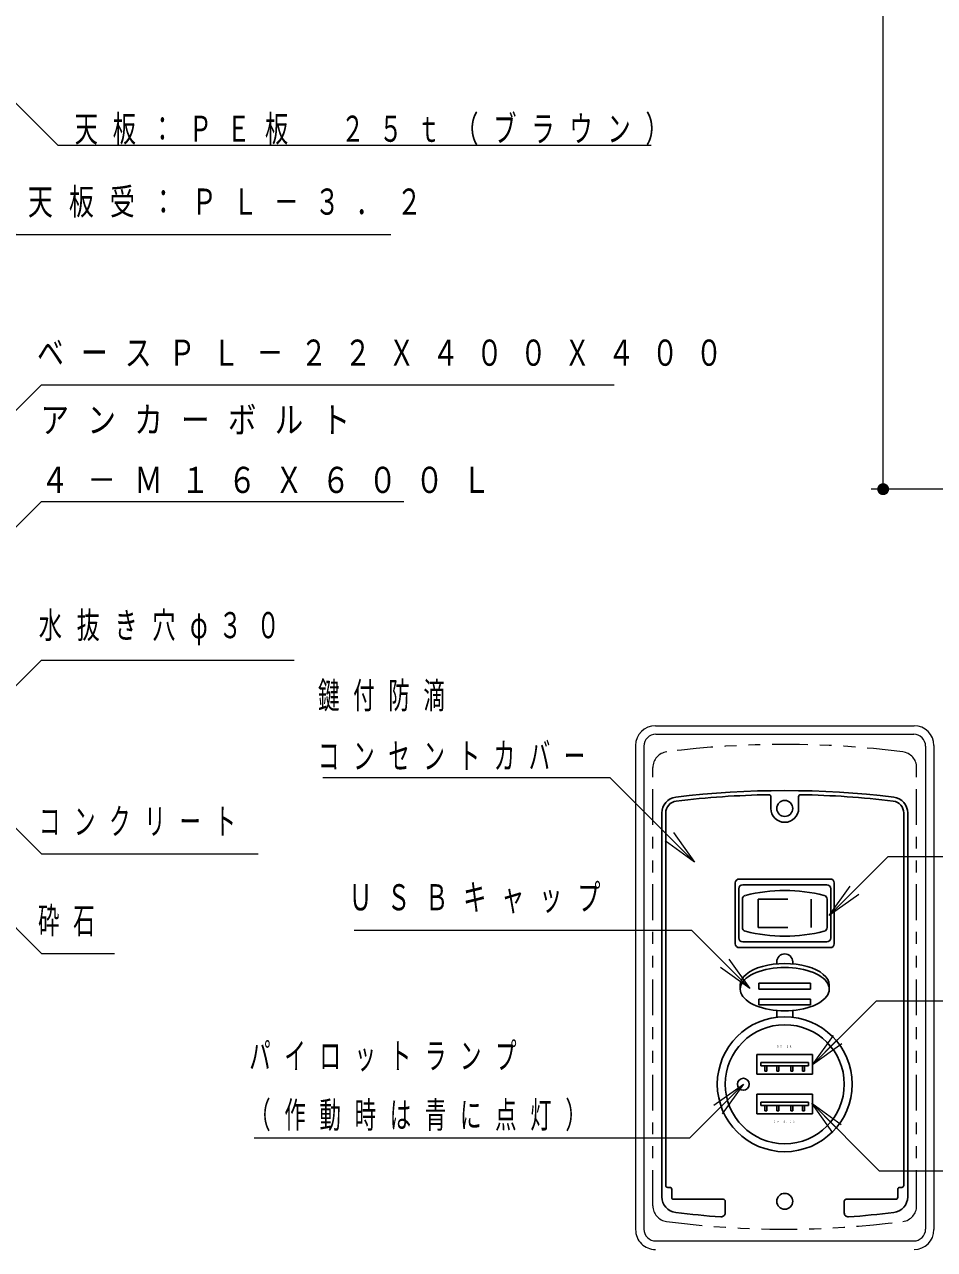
# Model space of a CAD drawing. Units: millimetres on the paper, scale 1:30. Extents: x 475 to 840, y 278 to 554.
# Drawn here: x 549.2 to 625.7, y 332 to 434.9 of the extents above; entities that cross this region are included whole.
import ezdxf

# ---------------------------------------------------------------- set-up
doc = ezdxf.new("R2010")
doc.units = ezdxf.units.MM
doc.linetypes.add('USER1', pattern=[4.5, 2.5, -2])
doc.linetypes.add('USER3', pattern=[8, 3, -1, 1, -1, 1, -1])
doc.layers.add('1_3', color=7, linetype='Continuous', lineweight=25)
doc.layers.add('1_30', color=7, linetype='Continuous', lineweight=25)
doc.styles.add('ＭＳ ゴシック', font='')
doc.styles.get('ＭＳ ゴシック').set_extended_font_data('MS Gothic')

# ---------------------------------------------------------------- blocks, each defined once
blk = doc.blocks.new('filled_dot')
at = {"color": 0, "linetype": 'Continuous', "lineweight": -2, "const_width": 1.25}
blk.add_lwpolyline([(-0.625, 0, 1), (0.625, 0, 1)], format="xyb", close=True, dxfattribs=at)

msp = doc.modelspace()

# ---------------------------------------------------------------- linework, layer by layer
at = {"layer": '1_3', "color": 40, "lineweight": 13}
for p, q in [((602.207, 375.958), (623.94, 375.958)), ((602.24, 375.242), (623.907, 375.242)), ((600.54, 374.292), (600.54, 333.625)), ((601.24, 374.242), (601.24, 333.675)), ((624.907, 374.242), (624.907, 333.675)), ((625.607, 374.292), (625.607, 333.625)), ((602.24, 332.675), (623.907, 332.675))]:
    msp.add_line(p, q, dxfattribs=at)
at = {"layer": '1_3', "linetype": 'USER3', "lineweight": 13}
for p, q in [((601.99, 335.633), (601.99, 372.437)), ((624.157, 335.633), (624.157, 372.437))]:
    msp.add_line(p, q, dxfattribs=at)
at = {"layer": '1_3'}
for p, q in [((611.907, 369.996), (611.907, 369.008)), ((614.24, 369.996), (614.24, 369.008)), ((602.74, 336.388), (602.74, 368.628)), ((603.074, 337.342), (603.074, 368.628)), ((623.074, 337.342), (623.074, 368.628)), ((623.407, 336.388), (623.407, 368.628)), ((612.407, 356.117), (612.407, 355.951)), ((613.74, 356.117), (613.74, 355.951)), ((609.333, 353.83), (609.333, 354.163)), ((610.907, 354.33), (615.24, 354.33)), ((610.907, 353.83), (610.907, 354.33)), ((615.24, 353.83), (615.24, 354.33)), ((616.814, 353.83), (616.814, 354.163)), ((610.907, 353.83), (615.24, 353.83)), ((610.907, 352.497), (610.907, 352.997)), ((610.907, 352.997), (615.24, 352.997)), ((615.24, 352.497), (615.24, 352.997)), ((610.907, 352.497), (615.24, 352.497)), ((612.407, 351.469), (612.407, 352.042)), ((613.74, 351.469), (613.74, 352.042)), ((610.74, 346.675), (610.74, 348.342)), ((610.74, 348.342), (615.407, 348.342)), ((615.407, 346.675), (615.407, 348.342)), ((611.074, 347.375), (611.074, 347.675)), ((611.074, 347.675), (615.074, 347.675)), ((611.074, 347.375), (615.074, 347.375)), ((611.407, 347.375), (611.407, 346.934)), ((611.574, 346.934), (611.407, 346.934)), ((611.574, 347.375), (611.574, 346.934)), ((612.407, 347.375), (612.407, 346.934)), ((612.574, 346.934), (612.407, 346.934)), ((612.574, 347.375), (612.574, 346.934)), ((613.574, 347.375), (613.574, 346.934)), ((613.574, 346.934), (613.74, 346.934)), ((613.74, 347.375), (613.74, 346.934)), ((614.574, 347.375), (614.574, 346.934)), ((614.574, 346.934), (614.74, 346.934)), ((614.74, 347.375), (614.74, 346.934)), ((615.074, 347.375), (615.074, 347.675)), ((610.74, 346.675), (615.407, 346.675)), ((610.74, 345.008), (610.74, 343.342)), ((610.74, 345.008), (615.407, 345.008)), ((615.407, 345.008), (615.407, 343.342)), ((611.074, 344.342), (615.074, 344.342)), ((611.074, 344.042), (611.074, 344.342)), ((611.074, 344.042), (615.074, 344.042)), ((611.407, 344.042), (611.407, 343.601)), ((611.574, 344.042), (611.574, 343.601)), ((612.407, 344.042), (612.407, 343.601)), ((612.574, 344.042), (612.574, 343.601)), ((613.574, 344.042), (613.574, 343.601)), ((613.74, 344.042), (613.74, 343.601)), ((614.574, 344.042), (614.574, 343.601)), ((614.74, 344.042), (614.74, 343.601)), ((615.074, 344.042), (615.074, 344.342)), ((610.74, 343.342), (615.407, 343.342)), ((611.574, 343.601), (611.407, 343.601)), ((612.574, 343.601), (612.407, 343.601)), ((613.574, 343.601), (613.74, 343.601)), ((614.574, 343.601), (614.74, 343.601)), ((603.24, 337.175), (603.407, 337.175)), ((603.574, 336.342), (603.574, 337.008)), ((622.574, 336.342), (622.574, 337.008)), ((622.907, 337.175), (622.74, 337.175)), ((603.74, 336.175), (607.907, 336.175)), ((608.074, 335.031), (608.074, 336.008)), ((618.074, 335.031), (618.074, 336.008)), ((622.407, 336.175), (618.24, 336.175))]:
    msp.add_line(p, q, dxfattribs=at)
at = {"layer": '1_3', "lineweight": 13}
for p, q in [((605.492, 364.506), (603.371, 366.627)), ((603.724, 366.981), (605.492, 364.506)), ((605.492, 364.506), (603.017, 366.274)), ((616.816, 360.01), (618.583, 362.485)), ((616.816, 360.01), (618.937, 362.132)), ((619.29, 361.778), (616.816, 360.01)), ((608.369, 356.356), (610.137, 353.881)), ((610.137, 353.881), (607.662, 355.649)), ((610.137, 353.881), (608.015, 356.003)), ((615.397, 347.464), (617.165, 349.939)), ((615.397, 347.464), (617.519, 349.585)), ((617.872, 349.232), (615.397, 347.464)), ((607.12, 344.074), (609.595, 345.842)), ((609.595, 345.842), (607.474, 343.72)), ((609.595, 345.842), (607.828, 343.367)), ((615.342, 344.237), (617.463, 342.116)), ((615.342, 344.237), (617.817, 342.469)), ((617.11, 341.762), (615.342, 344.237))]:
    msp.add_line(p, q, dxfattribs=at)
at = {"layer": '1_3', "color": 40}
for p, q in [((608.917, 362.747), (608.917, 357.647)), ((609.214, 362.267), (609.214, 358.128)), ((609.251, 363.08), (616.896, 363.08)), ((609.548, 362.6), (616.6, 362.6)), ((616.933, 362.267), (616.933, 358.128)), ((617.23, 362.747), (617.23, 357.647)), ((609.511, 361.382), (609.511, 359.012)), ((616.636, 361.382), (616.636, 359.012)), ((609.251, 357.314), (616.896, 357.314)), ((609.548, 357.794), (616.6, 357.794))]:
    msp.add_line(p, q, dxfattribs=at)
at = {"layer": '1_3', "color": 40, "linetype": 'USER1'}
for p, q in [((610.847, 361.382), (610.847, 359.012)), ((610.847, 361.382), (615.3, 361.382)), ((615.3, 361.382), (615.3, 359.012)), ((610.847, 359.012), (615.3, 359.012))]:
    msp.add_line(p, q, dxfattribs=at)
at = {"layer": '1_3', "lineweight": 13}
for points in [[(605.492, 364.506), (598.417, 371.581), (574.275, 371.581)], [(616.816, 360.01), (621.776, 364.971), (657.86, 364.971)], [(610.137, 353.881), (605.257, 358.761), (576.906, 358.761)], [(615.397, 347.464), (620.794, 352.86), (648.248, 352.86)], [(609.595, 345.842), (605.076, 341.322), (568.494, 341.322)], [(615.342, 344.237), (621.017, 338.562), (654.693, 338.562)]]:
    msp.add_lwpolyline(points, dxfattribs=at)
at = {"layer": '1_3'}
msp.add_lwpolyline([(616.814, 354.163), (616.782, 354.401), (616.686, 354.634), (616.529, 354.859), (616.313, 355.072), (616.041, 355.27), (615.718, 355.448), (615.35, 355.605), (614.944, 355.737), (614.505, 355.842), (614.042, 355.919), (613.562, 355.965), (613.074, 355.98), (612.585, 355.965), (612.106, 355.919), (611.642, 355.842), (611.203, 355.737), (610.797, 355.605), (610.429, 355.448), (610.106, 355.27), (609.835, 355.072), (609.618, 354.859), (609.461, 354.634), (609.365, 354.401), (609.333, 354.163)], dxfattribs=at)
msp.add_lwpolyline([(609.333, 353.83), (609.348, 353.672), (609.39, 353.515), (609.461, 353.36), (609.559, 353.209), (609.684, 353.062), (609.835, 352.922), (610.01, 352.788), (610.208, 352.662), (610.429, 352.545), (610.669, 352.438), (610.928, 352.342), (611.203, 352.257), (611.493, 352.183), (611.794, 352.123), (612.106, 352.075), (612.424, 352.041), (612.748, 352.02), (613.074, 352.013), (613.4, 352.02), (613.723, 352.041), (614.042, 352.075), (614.353, 352.123), (614.654, 352.183), (614.944, 352.257), (615.219, 352.342), (615.478, 352.438), (615.718, 352.545), (615.939, 352.662), (616.137, 352.788), (616.313, 352.922), (616.463, 353.062), (616.588, 353.209), (616.686, 353.36), (616.757, 353.515), (616.799, 353.672), (616.814, 353.83), (616.799, 353.988), (616.757, 354.146), (616.686, 354.3), (616.588, 354.452), (616.463, 354.598), (616.313, 354.739), (616.137, 354.872), (615.939, 354.998), (615.718, 355.115), (615.478, 355.222), (615.219, 355.319), (614.944, 355.404), (614.654, 355.477), (614.353, 355.538), (614.042, 355.585), (613.723, 355.62), (613.4, 355.64), (613.074, 355.647), (612.748, 355.64), (612.424, 355.62), (612.106, 355.585), (611.794, 355.538), (611.493, 355.477), (611.203, 355.404), (610.928, 355.319), (610.669, 355.222), (610.429, 355.115), (610.208, 354.998), (610.01, 354.872), (609.835, 354.739), (609.684, 354.598), (609.559, 354.452), (609.461, 354.3), (609.39, 354.146), (609.348, 353.988)], close=True, dxfattribs=at)
for centre, radius in [((613.074, 369.008), 0.667), ((613.074, 345.842), 5.667), ((613.074, 345.842), 5), ((609.595, 345.842), 0.5), ((613.074, 336.008), 0.667)]:
    msp.add_circle(centre, radius, dxfattribs=at)
at = {"layer": '1_3', "color": 40, "lineweight": 13}
for centre, radius, start, end in [((602.207, 374.292), 1.667, 90, 180), ((623.94, 374.292), 1.667, 0, 90), ((602.24, 374.242), 1, 90, 180), ((623.907, 374.242), 1, 0, 90), ((602.207, 333.625), 1.667, 179.99999, 270), ((602.24, 333.675), 1, 179.99999, 270), ((623.907, 333.675), 1, 270, 0), ((623.94, 333.625), 1.667, 270, 0)]:
    msp.add_arc(centre, radius, start, end, dxfattribs=at)
at = {"layer": '1_3', "linetype": 'USER3', "lineweight": 13}
for centre, radius, start, end in [((603.324, 372.437), 1.333, 97.22316, 180), ((613.074, 295.508), 78.878, 82.77684, 97.22316), ((622.824, 372.437), 1.333, 0, 82.77684), ((603.324, 335.633), 1.333, 180, 262.5481), ((622.824, 335.633), 1.333, 277.4519, 0), ((613.074, 410.175), 76.51, 262.5481, 277.4519)]:
    msp.add_arc(centre, radius, start, end, dxfattribs=at)
at = {"layer": '1_3'}
for centre, radius, start, end in [((613.074, 294.842), 75.667, 83.04578, 96.95422), ((604.074, 368.628), 1.333, 96.95422, 180), ((604.074, 368.628), 1, 96.95422, 180), ((613.074, 294.842), 75.333, 91.01639, 96.95422), ((611.74, 369.996), 0.167, 0, 91.01639), ((614.407, 369.996), 0.167, 88.98361, 180), ((613.074, 294.842), 75.333, 83.04578, 88.98361), ((622.074, 368.628), 1, 0, 83.04578), ((622.074, 368.628), 1.333, 0, 83.04578), ((613.074, 369.008), 1.167, 180, 0), ((613.074, 356.117), 0.667, 0, 180), ((603.24, 337.342), 0.167, 180, 270), ((603.407, 337.008), 0.167, 0, 90), ((622.74, 337.008), 0.167, 90, 180), ((622.907, 337.342), 0.167, 270, 0), ((604.074, 336.388), 1.333, 180, 263.04578), ((603.74, 336.342), 0.167, 180, 270), ((607.907, 336.008), 0.167, 0, 90), ((618.24, 336.008), 0.167, 90, 180), ((622.074, 336.388), 1.333, 276.95422, 0), ((622.407, 336.342), 0.167, 270, 0), ((613.074, 410.175), 75.667, 263.04578, 265.94027), ((607.74, 335.031), 0.333, 265.94027, 0), ((618.407, 335.031), 0.333, 180, 274.05973), ((613.074, 410.175), 75.667, 274.05973, 276.95422)]:
    msp.add_arc(centre, radius, start, end, dxfattribs=at)
at = {"layer": '1_3', "color": 40}
for centre, radius, start, end in [((609.251, 362.747), 0.333, 90, 180), ((609.548, 362.267), 0.333, 90, 180), ((616.6, 362.267), 0.333, 0, 90), ((616.896, 362.747), 0.333, 0, 90), ((609.844, 361.382), 0.333, 104.25737, 180), ((613.074, 348.674), 13.445, 75.74263, 104.25737), ((616.303, 361.382), 0.333, 0, 75.74263), ((609.548, 358.128), 0.333, 180, 270), ((609.844, 359.012), 0.333, 180, 255.74263), ((613.074, 371.72), 13.445, 255.74263, 284.25737), ((616.303, 359.012), 0.333, 284.25737, 0), ((616.6, 358.128), 0.333, 270, 0), ((609.251, 357.647), 0.333, 180, 270), ((616.896, 357.647), 0.333, 270, 0)]:
    msp.add_arc(centre, radius, start, end, dxfattribs=at)
at = {"layer": '1_30', "lineweight": 13}
for p, q in [((621.343, 395.826), (621.343, 495.827)), ((634.304, 395.826), (620.343, 395.826))]:
    msp.add_line(p, q, dxfattribs=at)
for points in [[(543.06, 433.648), (551.99, 424.717), (601.863, 424.717)], [(534.612, 431.079), (548.485, 417.207), (579.973, 417.207)], [(535.685, 389.674), (550.613, 404.603), (598.746, 404.603)], [(538.348, 382.524), (550.613, 394.79), (581.077, 394.79)], [(533.665, 364.507), (550.613, 381.456), (571.844, 381.456)], [(544.387, 371.432), (550.613, 365.206), (568.817, 365.206)], [(546.345, 361.093), (550.613, 356.824), (556.75, 356.824)]]:
    msp.add_lwpolyline(points, dxfattribs=at)

# ---------------------------------------------------------------- block references
at = {"layer": '1_30', "lineweight": 13, "xscale": 0.4, "yscale": 0.4, "rotation": 90}
msp.add_blockref('filled_dot', (621.343, 395.826), dxfattribs=at)

# ---------------------------------------------------------------- texts
at = {"layer": '1_3', "attachment_point": 4, "style": 'ＭＳ ゴシック'}
for s, insert, char_height in [('\\T1.64;\\W0.6;鍵付防滴', (573.859, 378.381), 2.199), ('\\T1.64;\\W0.6;コンセントカバー', (573.859, 373.381), 2.199), ('\\T1.64;\\W0.65;ＵＳＢキャップ', (576.458, 361.411), 2.199), ('\\T1.64;\\W0.6;パイロットランプ', (568.077, 348.122), 2.199), ('\\T1.64;\\W0.6;５Ｖ\u3000１Ａ', (612.407, 349.008), 0.1955), ('\\T1.64;\\W0.6;（作動時は青に点灯）', (568.077, 343.122), 2.199), ('\\T1.64;\\W0.6;５Ｖ\u3000２．１Ａ', (612.14, 342.675), 0.1955)]:
    msp.add_mtext(s, dxfattribs=dict(at, insert=insert, char_height=char_height))
at = {"layer": '1_30', "char_height": 2.199, "style": 'ＭＳ ゴシック'}
for s, insert, attachment_point in [('\\T1.64;\\W0.65;天板：ＰＥ板\u3000２５ｔ（ブラウン）', (553.414, 424.717), 7), ('\\T1.64;\\W0.7;天板受：ＰＬ－３．２', (549.48, 419.857), 4), ('\\T1.64;\\W0.75;ベースＰＬ－２２Ｘ４００Ｘ４００', (550.244, 407.253), 4), ('\\T1.64;\\W0.8;アンカーボルト', (550.542, 401.59), 4), ('\\T1.64;\\W0.8;４－Ｍ１６Ｘ６００Ｌ', (550.542, 396.59), 4), ('\\T1.63;\\W0.65;水抜き穴φ３０', (550.394, 384.106), 4), ('\\T1.64;\\W0.6;コンクリート', (550.401, 367.856), 4), ('\\T1.64;\\W0.6;砕石', (550.333, 359.474), 4)]:
    msp.add_mtext(s, dxfattribs=dict(at, insert=insert, attachment_point=attachment_point))

doc.saveas('drawing.dxf')
